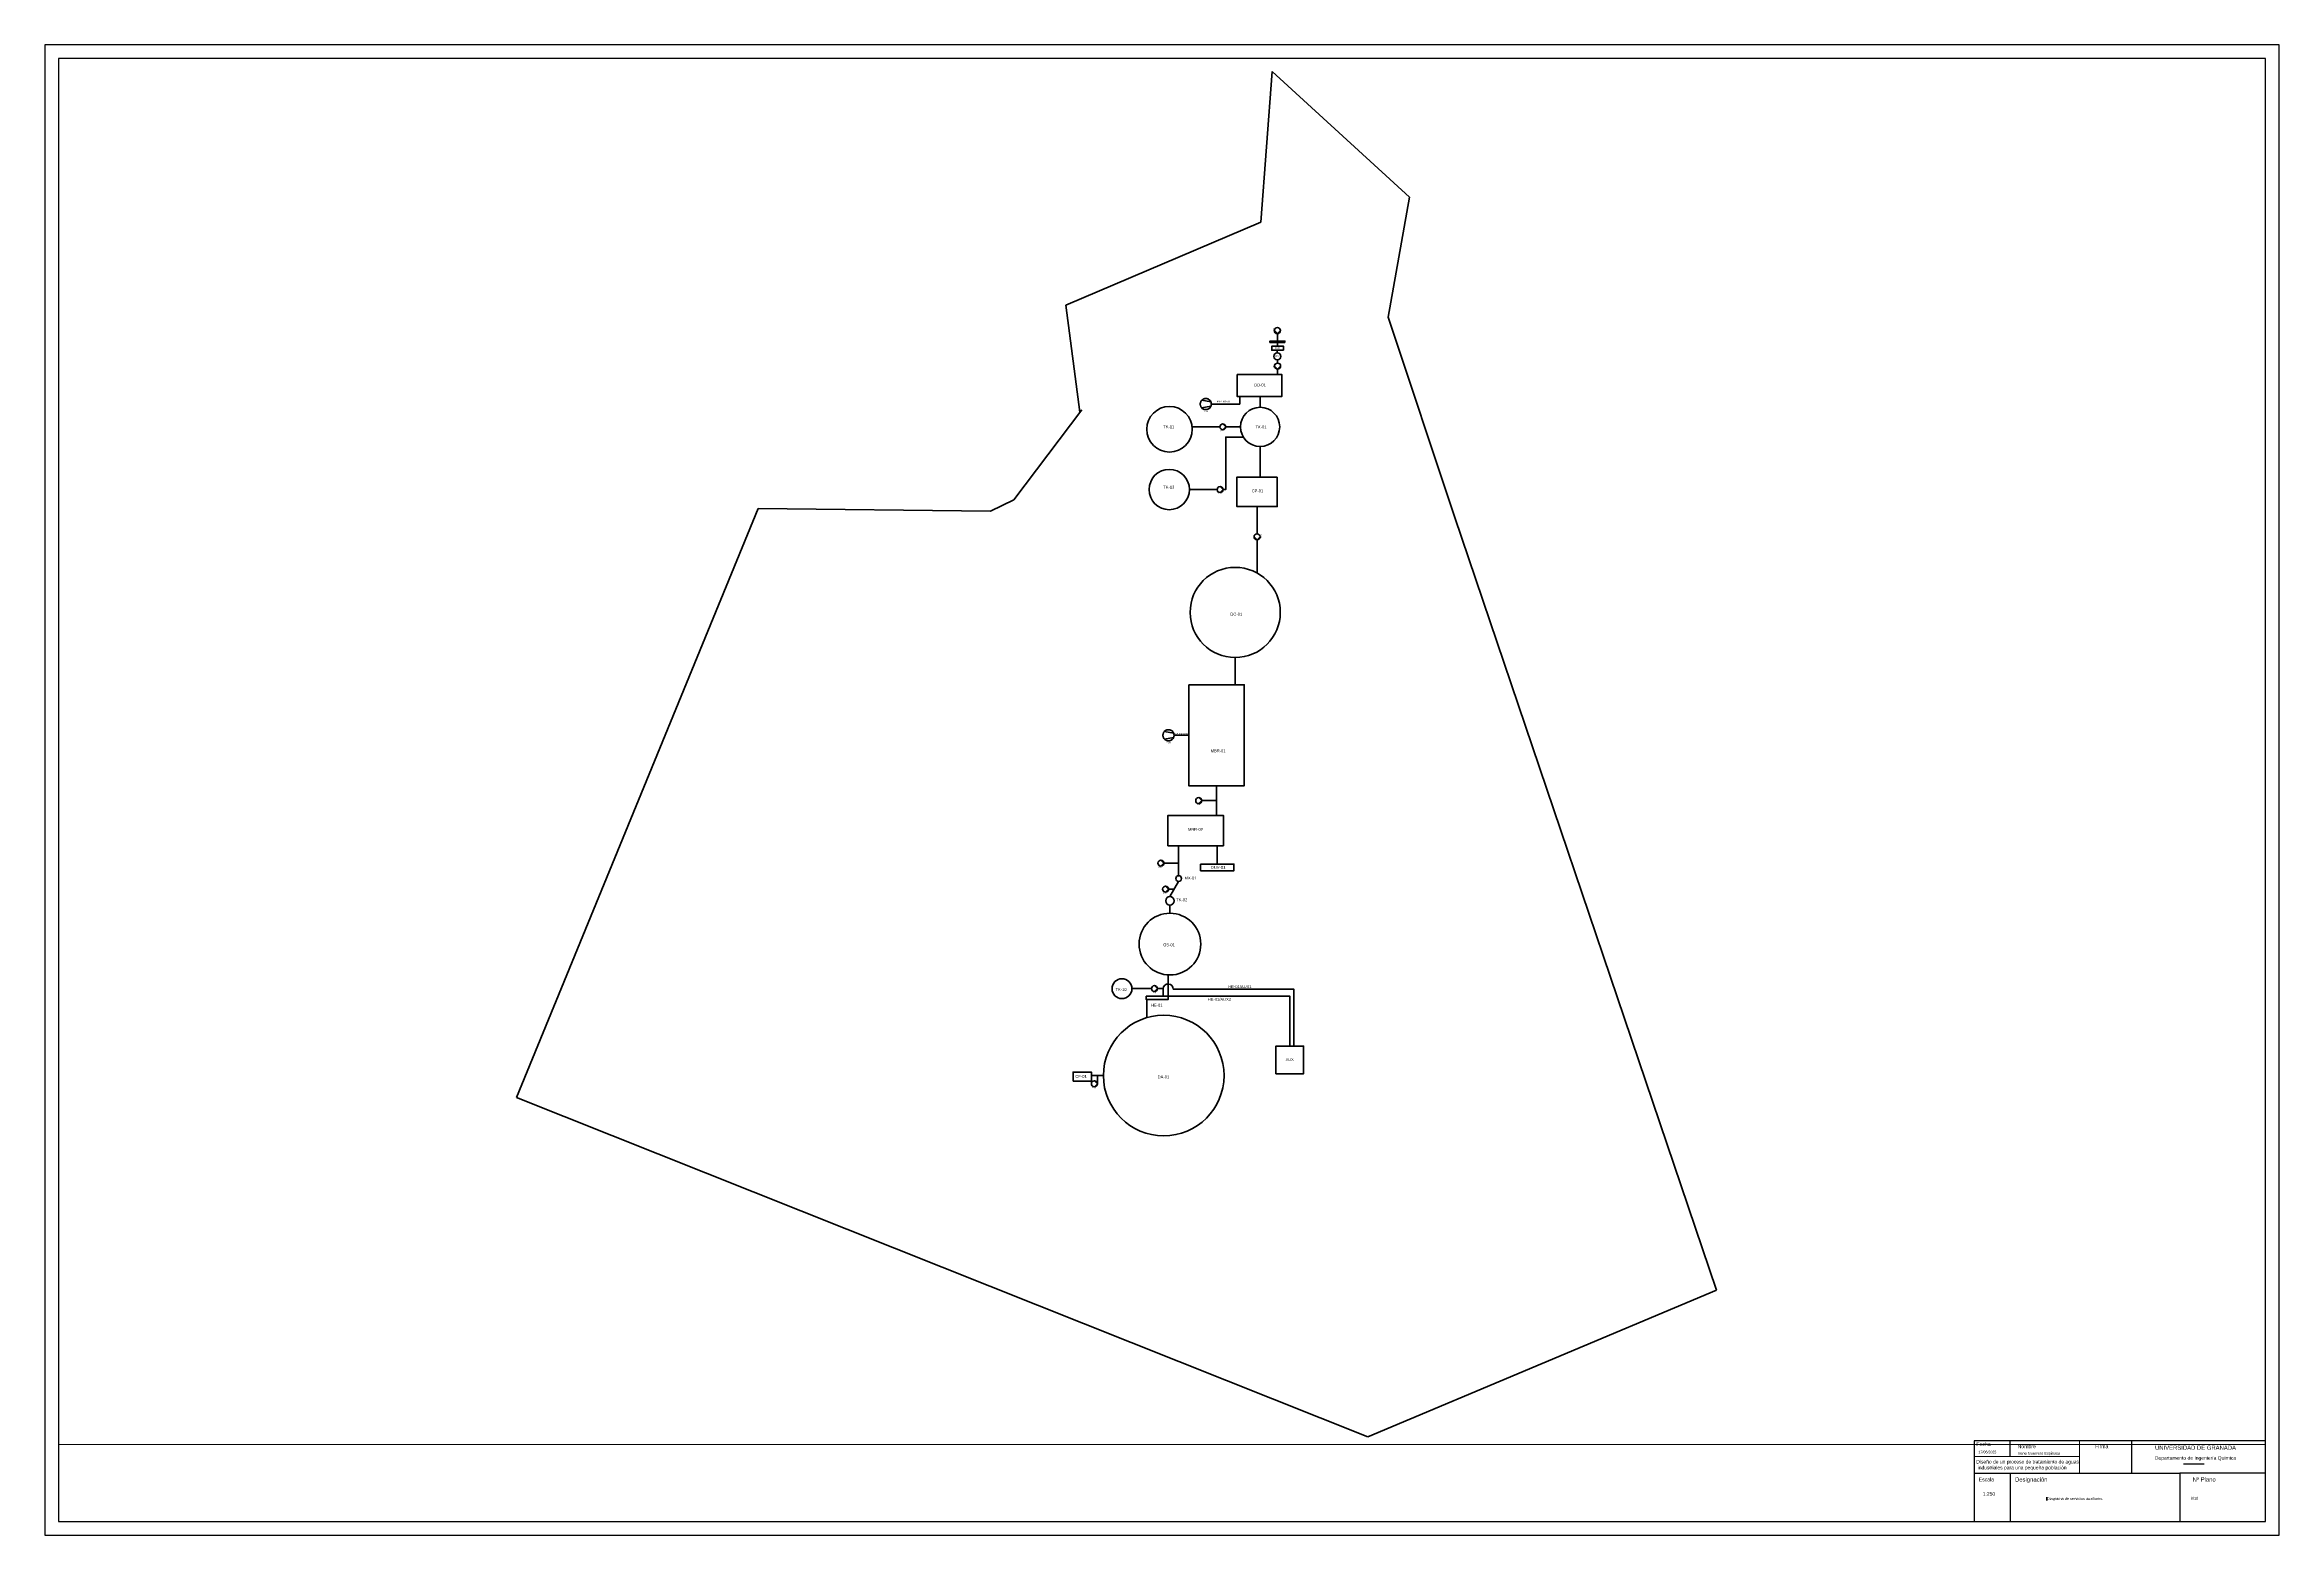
# Paper-space layout 'auxiliares' of a CAD drawing. Header units: inches. Extents: x 10 to 820, y 10 to 551.
import ezdxf
from ezdxf.enums import TextEntityAlignment as Align

# ---------------------------------------------------------------- set-up
doc = ezdxf.new("R2010")
doc.units = ezdxf.units.IN
doc.header["$LTSCALE"] = 5
doc.header["$MEASUREMENT"] = 0
doc.linetypes.add('ACAD_ISO08W100', pattern=[36, 24, -3, 6, -3])
doc.layers.add('Viewport', color=255, linetype='Continuous')
doc.styles.add('TEXTO_CUADRO', font='arial.ttf', dxfattribs={"height": 2})
doc.styles.add('TEXTO_INSTRUMENTOS', font='arial.ttf', dxfattribs={"height": 1})

# ---------------------------------------------------------------- blocks, each defined once
blk = doc.blocks.new('bomba')
at = {"lineweight": 100}
for p, q in [((186.7, 142), (191.7, 137)), ((191.7, 137), (186.7, 132)), ((186.7, 132), (186.7, 132)), ((191.7, 137), (191.7, 137))]:
    blk.add_line(p, q, dxfattribs=at)
blk.add_circle((186.7, 137), 5, dxfattribs=at)
at = {"lineweight": 100, "style": 'TEXTO_CUADRO'}
blk.add_attdef('P-101', (183.2, 129.4), '', height=2, dxfattribs=at)
blk = doc.blocks.new('COMPRESSOR')
at = {"linetype": 'ByBlock', "lineweight": -2}
for p, q in [((0, 0.1), (0, 0)), ((20, 0.1), (20, 0))]:
    blk.add_line(p, q, dxfattribs=at)
at = {"lineweight": -2}
for p, q in [((19.2, 3.9), (2.8, 7)), ((2.9, -7), (19.2, -3.9))]:
    blk.add_line(p, q, dxfattribs=at)
at = {"linetype": 'ACAD_ISO08W100', "lineweight": 35}
blk.add_circle((10, 0), 10, dxfattribs=at)
at = {"style": 'TEXTO_CUADRO'}
blk.add_attdef('TAG', text='', height=2, dxfattribs=at).set_placement((10, -13.3), align=Align.MIDDLE_CENTER)
blk = doc.blocks.new('Cajetin')
for p, q in [((1004.4, 372.1), (1004.4, 404.1)), ((1357.2, 357.3), (1399.1, 357.3))]:
    blk.add_line(p, q)
for points in [[(1524.2, 239.6), (1524.2, 404.1), (931.1, 404.1), (931.1, 239.6)], [(1251.9, 338.3), (1251.9, 404.1)], [(931.1, 338.3), (1004.4, 338.3), (1004.4, 239.6)], [(1004.4, 338.3), (1350, 338.3)], [(1524.2, 338.3), (1350, 338.3), (1350, 239.6)]]:
    blk.add_lwpolyline(points)
at = {"lineweight": 20}
blk.add_lwpolyline([(931.1, 372.1), (1145.9, 372.1), (1145.9, 404.1), (1145.9, 338.3)], dxfattribs=at)
at = {"attachment_point": 1, "style": 'TEXTO_CUADRO'}
for s, width, insert, char_height in [('\\pxqc;Fecha', 73.276, (913.6, 400.9), 7.47), ('\\pxqc;Nombre', 73.276, (1001.6, 396.5), 7.47), ('\\pxqc;Firma', 73.276, (1154.3, 396.5), 7.47), ('\\pxqc;Departamento de Ingeniería Química', 229.797, (1266.8, 372.7), 7.192), ('\\pxqc;UNIVERSIDAD DE GRANADA', 229.797, (1266.8, 394.4), 8.59), ('\\pxqc;Escala', 73.276, (919.5, 329), 7.47), ('Designación', 73.276, (1014.4, 329.6), 8.59), ('\\pxqc;Nº Plano', 98.682, (1350, 329.6), 8.59)]:
    blk.add_mtext_dynamic_manual_height_columns(s, width=width, gutter_width=37.3, heights=[0], dxfattribs=dict(at, insert=insert, char_height=char_height))

psp = doc.layouts.new('auxiliares')

# ---------------------------------------------------------------- linework, layer by layer
at = {"lineweight": 35}
for p, q in [((450.77, 486.28), (454.88, 540.87)), ((454.88, 540.87), (504.77, 495.25)), ((504.77, 495.25), (496.96, 451.82)), ((380.13, 456.15), (450.77, 486.28)), ((385.26, 417.29), (380.13, 456.15)), ((456.83, 445.82), (456.83, 443.13)), ((496.96, 451.82), (521.03, 379.48)), ((456.8, 438.84), (456.8, 439.8)), ((456.92, 441.25), (456.92, 442.61)), ((456.9, 435.12), (456.9, 436.31)), ((456.9, 432.94), (456.9, 431.01)), ((443.26, 422.98), (443.26, 420.25)), ((450.58, 423.01), (450.58, 419.08)), ((361.33, 385.55), (385.89, 418.12)), ((435.97, 411.99), (425.93, 411.99)), ((438.15, 411.99), (443.49, 411.99)), ((450.58, 404.9), (450.58, 393.79)), ((434.98, 389.26), (424.94, 389.26)), ((268.61, 382.34), (181.06, 168.79)), ((268.61, 382.34), (352.81, 381.39)), ((352.81, 381.39), (361.33, 385.55)), ((449.46, 383.07), (449.46, 373.22)), ((521.03, 379.48), (615.96, 98.9)), ((449.46, 371.03), (449.46, 359)), ((441.53, 328.38), (441.53, 318.46)), ((429.41, 276.47), (434.75, 276.47)), ((434.75, 281.85), (434.75, 271.08)), ((421.04, 249.22), (421.04, 260.11)), ((435.03, 260.11), (435.03, 253.51)), ((415.69, 253.78), (421.04, 253.78)), ((421.04, 247.13), (417.87, 241.65)), ((417.87, 238.58), (417.87, 235.61)), ((409.56, 204.33), (409.56, 197.75)), ((393.76, 176.74), (389.43, 176.74)), ((391.59, 176.74), (391.59, 173.55)), ((489.62, 45.69), (615.96, 98.9)), ((735.71, 22.6), (735.69, 23.84))]:
    psp.add_line(p, q, dxfattribs=at)
at = {"color": 116, "lineweight": 35, "true_color": 0x136734}
for p, q in [((432.89, 420.25), (443.26, 420.25)), ((419.36, 300.16), (424.7, 300.16))]:
    psp.add_line(p, q, dxfattribs=at)
at = {"color": 5, "lineweight": 35}
for p, q in [((411.19, 208.27), (404.09, 208.27)), ((415.39, 208.27), (415.39, 205.54))]:
    psp.add_line(p, q, dxfattribs=at)
for points in [[(10, 10), (820, 10), (820, 550.6), (10, 550.6)], [(15, 15), (815, 15), (815, 545.6), (15, 545.6)]]:
    psp.add_lwpolyline(points, close=True)
at = {"lineweight": 35}
for points in [[(459.53, 442.61), (454.14, 442.61), (454.14, 443.13), (459.53, 443.13)], [(459.05, 439.8), (454.79, 439.8), (454.79, 441.25), (459.05, 441.25)], [(442.3, 431.02), (458.38, 431.02), (458.38, 422.98), (442.3, 422.98)], [(456.76, 393.79), (442.16, 393.79), (442.16, 383.07), (456.76, 383.07)], [(424.7, 318.46), (444.8, 318.46), (444.8, 281.85), (424.7, 281.85)], [(437.24, 260.11), (417.15, 260.11), (417.15, 271.08), (437.24, 271.08)], [(429.01, 253.45), (441.06, 253.45), (441.06, 251.04), (429.01, 251.04)], [(409.21, 205.54), (417.25, 205.54), (417.25, 204.33), (409.21, 204.33)], [(456.32, 177.41), (466.32, 177.41), (466.32, 187.41), (456.32, 187.41)], [(382.76, 174.71), (389.43, 174.71), (389.43, 178.03), (382.76, 178.03)]]:
    psp.add_lwpolyline(points, close=True, dxfattribs=at)
for points in [[(437.16, 389.26), (438.11, 389.26), (438.11, 408.29), (444.53, 408.29)], [(417.41, 244.35), (419.43, 244.35)], [(417.25, 213.24), (417.25, 205.54)], [(181.06, 168.79), (489.62, 45.69)]]:
    psp.add_lwpolyline(points, dxfattribs=at)
at = {"color": 5, "lineweight": 35}
for points in [[(413.37, 208.27), (415.39, 208.27)], [(419.1, 208.08), (462.78, 208.08), (462.78, 187.41)]]:
    psp.add_lwpolyline(points, dxfattribs=at)
at = {"color": 1, "linetype": 'ByBlock', "lineweight": 35}
psp.add_lwpolyline([(417.25, 205.54), (461.32, 205.54), (461.32, 187.41)], dxfattribs=at)
at = {"lineweight": 35}
for centre, radius in [((456.8, 437.57), 1.27), ((417.71, 411.13), 8.26), ((450.58, 411.99), 7.09), ((417.63, 389.26), 7.31), ((441.53, 344.71), 16.34), ((421.04, 248.17), 1.04), ((417.87, 224.41), 11.19), ((417.87, 240.11), 1.53), ((400.49, 208.25), 3.6), ((415.62, 176.74), 21.86)]:
    psp.add_circle(centre, radius, dxfattribs=at)
at = {"color": 5, "lineweight": 35}
psp.add_arc((417.24, 208.08), 1.86, 0, 174.32156, dxfattribs=at)

# ---------------------------------------------------------------- block references
at = {"lineweight": 35}
ref = psp.add_blockref('bomba', (426.93, 487.67), dxfattribs=dict(at, xscale=0.2182813252932199, yscale=0.2182813252932199, zscale=0.2182813252932199, rotation=270))
ref.add_attrib('P-101', 'P-01', (455.19, 447.75), dxfattribs={"lineweight": 100, "height": 0.437, "rotation": 270, "style": 'TEXTO_CUADRO'})
ref = psp.add_blockref('bomba', (427, 474.78), dxfattribs=dict(at, xscale=0.2182813252932199, yscale=0.2182813252932199, zscale=0.2182813252932199, rotation=270))
ref.add_attrib('P-101', 'P-02', (455.25, 434.86), dxfattribs={"lineweight": 100, "height": 0.437, "rotation": 270, "style": 'TEXTO_CUADRO'})
at = {"lineweight": 35, "xscale": 0.201190585492417, "yscale": 0.201190585492417, "zscale": 0.201190585492417}
for p, values in [((428.86, 420.25), {'TAG': 'K-101'}), ((415.34, 300.16), {'TAG': 'K-201'})]:
    psp.add_blockref('COMPRESSOR', p, dxfattribs=at).add_auto_attribs(values)
at = {"lineweight": 35}
ref = psp.add_blockref('bomba', (396.3, 382.09), dxfattribs=dict(at, xscale=0.2182813252932199, yscale=0.2182813252932199, zscale=0.2182813252932199))
ref.add_attrib('P-101', 'P-11', (436.22, 410.34), dxfattribs={"lineweight": 100, "height": 0.437, "style": 'TEXTO_CUADRO'})
ref = psp.add_blockref('bomba', (395.31, 359.36), dxfattribs=dict(at, xscale=0.2182813252932199, yscale=0.2182813252932199, zscale=0.2182813252932199))
ref.add_attrib('P-101', 'P-13', (435.23, 387.62), dxfattribs={"lineweight": 100, "height": 0.437, "style": 'TEXTO_CUADRO'})
ref = psp.add_blockref('bomba', (479.36, 412.88), dxfattribs=dict(at, xscale=-0.2182813252932199, yscale=0.2182813252932199, zscale=0.2182813252932199, rotation=90))
ref.add_attrib('P-101', 'P-04', (451.11, 371.65), dxfattribs={"lineweight": 100, "height": 0.437, "rotation": 90, "style": 'TEXTO_CUADRO'})
ref = psp.add_blockref('bomba', (387.56, 246.56), dxfattribs=dict(at, xscale=0.2182813252932199, yscale=0.2182813252932199, zscale=0.2182813252932199))
ref.add_attrib('P-101', 'P-05', (427.48, 274.82), dxfattribs={"lineweight": 100, "height": 0.437, "style": 'TEXTO_CUADRO'})
ref = psp.add_blockref('bomba', (373.85, 223.87), dxfattribs=dict(at, xscale=0.2182813252932199, yscale=0.2182813252932199, zscale=0.2182813252932199))
ref.add_attrib('P-101', 'P-03', (413.77, 252.13), dxfattribs={"lineweight": 100, "height": 0.437, "style": 'TEXTO_CUADRO'})
ref = psp.add_blockref('bomba', (375.56, 214.44), dxfattribs=dict(at, xscale=0.2182813252932199, yscale=0.2182813252932199, zscale=0.2182813252932199))
ref.add_attrib('P-101', 'P-14', (415.48, 242.7), dxfattribs={"lineweight": 100, "height": 0.437, "style": 'TEXTO_CUADRO'})
ref = psp.add_blockref('bomba', (371.52, 178.36), dxfattribs=dict(at, xscale=0.2182813252932199, yscale=0.2182813252932199, zscale=0.2182813252932199))
ref.add_attrib('P-101', 'P-09', (411.44, 206.62), dxfattribs={"lineweight": 100, "height": 0.437, "style": 'TEXTO_CUADRO'})
ref = psp.add_blockref('bomba', (349.75, 143.85), dxfattribs=dict(at, xscale=0.2182813252932199, yscale=0.2182813252932199, zscale=0.2182813252932199))
ref.add_attrib('P-101', 'P-08', (389.67, 172.11), dxfattribs={"lineweight": 100, "height": 0.437, "style": 'TEXTO_CUADRO'})
at = {"lineweight": 35, "xscale": 0.1780919802659021, "yscale": 0.1780919802659021, "zscale": 0.1780919802659021}
psp.add_blockref('Cajetin', (543.55, -27.68), dxfattribs=at)
psp.add_blockref('Cajetin', (543.55, -27.68), dxfattribs=at)

# ---------------------------------------------------------------- texts
at = {"lineweight": 35, "attachment_point": 1, "style": 'TEXTO_INSTRUMENTOS'}
for s, width, gutter_width, insert, char_height in [('\\pxsm1,qc;SCR-01', 1.9499, 5, (455.84, 437.9), 0.45), ('\\pxsm1,qc;SC-02', 1.9499, 5, (455.86, 440.82), 0.45), ('\\pxsm1,qc;SC-01', 1.9499, 5, (456.22, 443.08), 0.45), ('K-101/DD-01', 2.5232, 6.47, (434.9, 421.44), 0.5823), ('\\pxsm1,qc;DD-01', 4.5839, 11.75, (448.22, 427.72), 1.0579), ('\\pxsm1,qc;TK-11', 4.5839, 11.75, (415.17, 412.54), 1.0579), ('\\pxsm1,qc;TK-01', 4.5839, 11.75, (448.61, 412.48), 1.0579), ('\\pxsm1,qc;TK-13', 4.5839, 11.75, (415.17, 390.68), 1.0579), ('\\pxsm1,qc;CP-01', 4.5839, 11.75, (447.32, 389.31), 1.0579), ('\\pxsm1,qc;DC-01', 4.5839, 11.75, (439.65, 344.58), 1.0579), ('K-201/MBR-01', 2.5232, 6.47, (419.42, 301.01), 0.5823), ('\\pxsm1,qc;MBR-01', 4.5839, 11.75, (433.04, 295.03), 1.0579), ('\\pxsm1,qc;MBR-02', 4.5839, 11.75, (424.85, 266.55), 1.0579), ('\\pxsm1,qc;DUV-01', 4.5839, 11.75, (433.06, 252.78), 1.0579), ('\\pxsm1,qc;MX-01', 4.5839, 11.75, (423.05, 248.9), 1.0579), ('\\pxsm1,qc;TK-02', 4.5839, 11.75, (419.88, 241.02), 1.0579), ('\\pxsm1,qc;GS-01', 4.5839, 11.75, (415.27, 224.68), 1.0579), ('\\pxsm1,qc;TK-10', 4.5839, 11.75, (397.88, 208.51), 1.0579), ('\\pxsm1,qc;HE-01', 4.5839, 11.75, (410.79, 202.79), 1.0579), ('\\pxsm1,qc;HE-01/AUX2', 4.5839, 11.75, (433.51, 204.91), 1.0579), ('\\pxsm1,qc;HE-01/AUX1', 4.5839, 11.75, (440.94, 209.51), 1.0579), ('AUX', 7.8312, 5, (459.86, 183.03), 1), ('\\pxsm1,qc;CF-01', 4.5839, 11.75, (383.37, 176.99), 1.0579), ('\\pxsm1,qc;DA-01', 4.5839, 11.75, (413.23, 176.77), 1.0579)]:
    psp.add_mtext_dynamic_manual_height_columns(s, width=width, gutter_width=gutter_width, heights=[0], dxfattribs=dict(at, insert=insert, char_height=char_height))
for s, insert, char_height, width in [('17/06/2025', (710.96, 40.68), 0.926, 52.8613), ('Diseño de un proceso de tratamiento de aguas\\P industriales para una pequeña población', (710.16, 37.33), 1.2808, 52.8613), ('Irene Guerrero Espinosa', (725.25, 40.27), 1.0002, 36.1999), ('1:250', (712.53, 25.69), 1.281, 23.5374), ('Diagrama de servicios auxiliares', (735.75, 23.82), 1.0002, 36.1999), ('8/10', (787.91, 23.96), 1, 36.1999)]:
    psp.add_mtext(s, dxfattribs=dict(at, insert=insert, char_height=char_height, width=width))

# ---------------------------------------------------------------- viewports
at = {"layer": 'Viewport'}
psp.add_viewport(center=(415, 294.3), size=(800, 502.6), view_center_point=(400, 251.2), view_height=502.6, dxfattribs=at)

doc.saveas('drawing.dxf')
